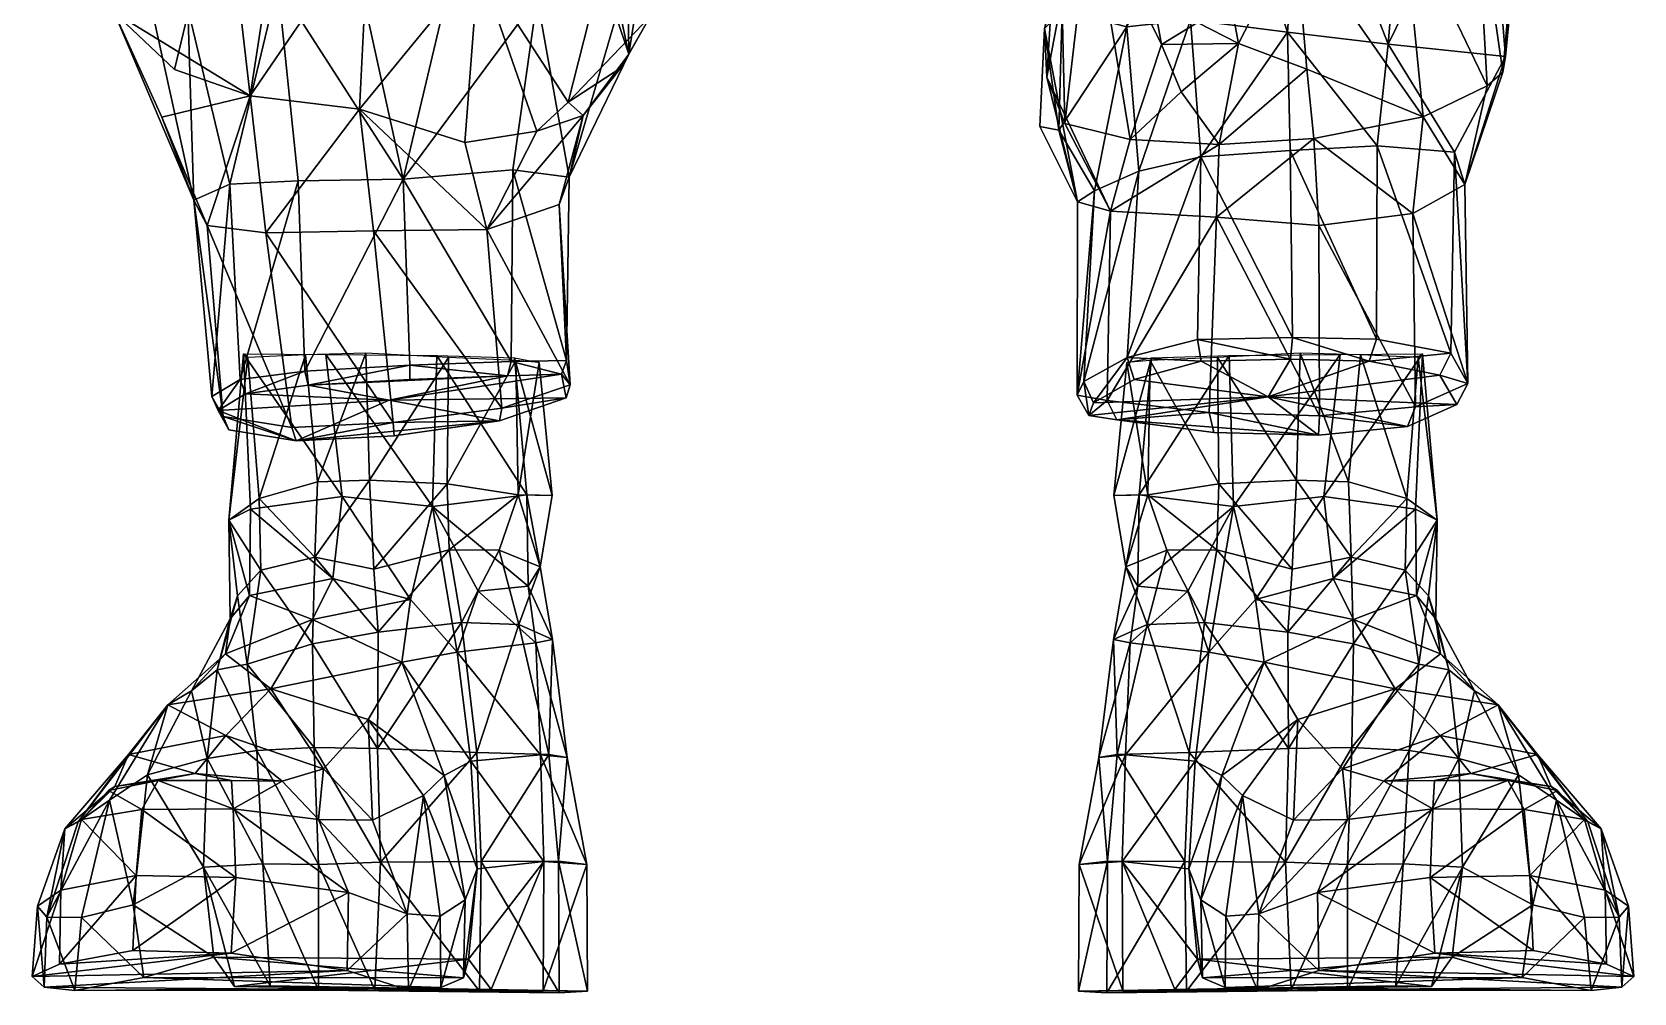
# Model space of a CAD drawing. Extents: x -49 to 48, y 0 to 189.
# Drawn here: x -26.3 to 26.3, y -0.1 to 31.5 of the extents above; entities that cross this region are included whole.
import ezdxf

# ---------------------------------------------------------------- set-up
doc = ezdxf.new("R2010")
doc.units = 0
doc.layers.add('Mesh1', color=7, linetype='CONTINUOUS')

msp = doc.modelspace()

# ---------------------------------------------------------------- meshes
at = {"layer": 'Mesh1', "color": 7}
mesh = msp.add_polyface(dxfattribs=at)
corners = [(-11.635147, 33.730366, 1.733159), (-15.239084, 35.098332, 3.933171), (-14.915423, 41.099888, 4.688197), (-15.548102, 28.965618, 2.888499), (-19.134429, 29.398094, 2.384191), (-18.167243, 35.725632, 4.882746), (-21.623067, 30.269626, 0.297349), (-20.014211, 36.966614, 1.457787), (-23.602854, 32.141437, -3.506236), (-22.453727, 38.112224, -2.459803), (-22.299771, 31.937062, -6.816635), (-22.454097, 38.81581, -5.529402), (-11.367838, 25.012343, 0.84902), (-15.082629, 24.967854, 2.09473), (-18.622613, 24.902788, 1.161282), (-22.034596, 28.6959, -0.394001), (-20.552628, 25.143217, -1.058379), (-21.179469, 32.270178, -9.518546), (-21.037473, 39.07255, -8.494265), (-18.225915, 33.07025, -10.635234), (-19.064635, 39.043539, -10.661558), (-20.983807, 25.974059, -4.833047), (-19.80029, 26.499501, -8.551916), (-17.560423, 26.606274, -11.403145), (-15.575538, 33.357028, -11.373856), (-16.177167, 38.767703, -11.837753), (-12.603259, 33.043093, -11.551815), (-12.46664, 38.33356, -11.798547), (-14.116092, 26.659663, -12.355686)]
mesh.append_faces([[corners[k] for k in face] for face in [(0, 1, 2), (3, 1, 0), (1, 3, 4), (4, 5, 1), (4, 6, 7), (7, 5, 4), (8, 9, 7), (7, 6, 8), (9, 8, 10), (10, 11, 9), (12, 13, 3), (3, 13, 14), (14, 4, 3), (8, 6, 4), (4, 15, 8), (16, 15, 4), (4, 14, 16), (17, 18, 11), (11, 10, 17), (19, 20, 18), (18, 17, 19), (15, 16, 21), (8, 15, 21), (21, 10, 8), (17, 10, 21), (21, 22, 17), (22, 23, 19), (19, 17, 22), (24, 25, 20), (20, 19, 24), (24, 26, 27), (27, 25, 24), (19, 23, 28), (28, 24, 19), (2, 1, 5), (26, 24, 28)]], dxfattribs={"color": 252})
mesh = msp.add_polyface(dxfattribs=at)
corners = [(-8.936017, 40.694012, 2.916582), (-8.225203, 36.777443, 1.324132), (-11.635147, 33.730366, 1.733159), (-12.084584, 27.866446, 3.048013), (-15.548102, 28.965618, 2.888499), (-5.803113, 34.65992, -0.962079), (-7.492792, 33.940396, -0.033543), (-6.198329, 37.5663, 0.522299), (-9.719683, 28.245442, 0.994631), (-8.690304, 29.194741, 1.394852), (-5.979681, 35.392891, -3.522457), (-11.367838, 25.012343, 0.84902), (-6.004892, 32.006764, -1.093045), (-6.971336, 30.322646, -0.302891), (-6.703843, 30.770321, -5.736279), (-8.207777, 28.751049, -1.949656), (-8.109344, 37.302883, -7.618655), (-7.11741, 32.006393, -8.988843), (-6.781978, 36.617649, -5.520505), (-8.99376, 25.828449, -2.497249), (-8.665928, 26.726491, -7.816726), (-9.70995, 32.617663, -11.03138), (-9.477679, 37.775584, -10.254757), (-10.517529, 26.967294, -10.903472), (-12.603259, 33.043093, -11.551815), (-12.46664, 38.33356, -11.798547), (-14.116092, 26.659663, -12.355686)]
mesh.append_faces([[corners[k] for k in face] for face in [(0, 1, 2), (2, 3, 4), (5, 6, 1), (1, 7, 5), (8, 3, 2), (2, 9, 8), (6, 9, 2), (2, 1, 6), (10, 5, 7), (4, 3, 11), (12, 13, 9), (9, 6, 12), (12, 5, 10), (10, 14, 12), (14, 15, 13), (13, 12, 14), (9, 13, 15), (15, 8, 9), (16, 17, 14), (14, 18, 16), (15, 19, 11), (11, 8, 15), (15, 14, 20), (20, 19, 15), (21, 17, 16), (16, 22, 21), (21, 23, 20), (20, 17, 21), (24, 21, 22), (22, 25, 24), (21, 24, 26), (26, 23, 21), (6, 5, 12), (3, 8, 11), (10, 18, 14), (20, 14, 17)]], dxfattribs={"color": 252})
mesh = msp.add_polyface(dxfattribs=at)
corners = [(11.968267, 31.812959, 3.568631), (11.030463, 34.725365, 3.94809), (12.643027, 34.668454, 3.707197), (10.782155, 31.079997, 1.689314), (10.065594, 35.073956, 2.818702), (13.31, 31.116792, 4.047543), (11.426884, 29.532401, 2.729074), (7.420963, 36.579838, -2.70042), (8.469065, 35.808316, 0.168604), (7.612733, 28.496815, -1.459439), (7.022782, 30.017525, -3.824711), (8.368036, 37.139572, -5.561567), (6.941587, 31.605805, -6.808018), (9.754351, 27.9647, 0.831221), (7.524216, 32.213181, -8.876231), (8.850656, 38.053558, -8.415484), (9.108512, 25.609254, -1.088877), (8.027321, 25.915026, -5.442187), (6.791528, 28.39041, -7.082279), (12.679916, 27.801387, 2.366483), (12.593995, 25.413314, 1.571602), (7.416886, 28.272976, -8.663514), (9.64285, 31.660214, -10.869366), (10.302779, 38.340606, -9.961961), (8.58891, 26.283455, -8.278401), (12.609288, 38.363224, -10.976232), (11.738587, 31.89925, -12.134632), (10.04131, 26.931523, -9.887535), (12.07912, 27.393656, -11.853142), (8.874198, 37.733879, 3.018164), (8.010451, 36.910824, 2.780794)]
mesh.append_faces([[corners[k] for k in face] for face in [(0, 1, 2), (0, 3, 4), (4, 1, 0), (5, 6, 3), (7, 8, 9), (9, 10, 7), (11, 7, 10), (10, 12, 11), (13, 9, 8), (8, 3, 13), (12, 14, 15), (15, 11, 12), (10, 9, 16), (16, 17, 10), (12, 10, 17), (17, 18, 12), (19, 20, 16), (16, 13, 19), (12, 18, 21), (21, 14, 12), (14, 22, 23), (21, 18, 17), (17, 24, 21), (25, 23, 22), (22, 26, 25), (24, 27, 22), (22, 21, 24), (26, 22, 27), (27, 28, 26), (29, 1, 4), (4, 3, 8), (8, 30, 4), (6, 19, 13), (13, 3, 6), (9, 13, 16), (14, 21, 22)]], dxfattribs={"color": 252})
mesh = msp.add_polyface(dxfattribs=at)
corners = [(15.56136, 30.278161, 4.246726), (15.790946, 28.002147, 3.08221), (12.679916, 27.801387, 2.366483), (13.31, 31.116792, 4.047543), (11.968267, 31.812959, 3.568631), (12.643027, 34.668454, 3.707197), (15.172818, 34.7515, 4.578545), (18.708816, 35.494386, 3.997214), (19.374677, 28.706476, 2.746684), (21.474309, 29.730106, -0.059221), (21.113202, 36.252099, 1.544167), (21.993911, 30.177318, -3.558701), (22.5593, 36.752702, -2.356554), (10.782155, 31.079997, 1.689314), (11.426884, 29.532401, 2.729074), (19.038597, 25.541687, 1.48253), (20.741899, 26.492096, -2.397614), (22.739112, 37.481774, -5.733688), (22.077885, 30.692193, -7.704856), (12.593995, 25.413314, 1.571602), (20.402017, 27.54965, -7.65879), (18.230365, 31.098809, -11.104048), (17.872224, 27.762456, -10.986985), (15.413153, 38.295376, -11.668323), (14.920987, 31.494397, -12.030453), (18.808268, 38.081825, -10.902082), (15.014786, 27.610823, -12.212673), (12.609288, 38.363224, -10.976232), (11.738587, 31.89925, -12.134632), (12.07912, 27.393656, -11.853142), (21.499705, 37.795426, -8.729877)]
mesh.append_faces([[corners[k] for k in face] for face in [(0, 1, 2), (2, 3, 0), (3, 4, 5), (5, 6, 3), (6, 7, 8), (8, 0, 6), (9, 8, 7), (7, 10, 9), (11, 9, 10), (10, 12, 11), (13, 4, 3), (2, 14, 3), (1, 8, 15), (8, 9, 16), (16, 15, 8), (12, 17, 18), (18, 11, 12), (19, 2, 1), (20, 18, 21), (21, 22, 20), (23, 24, 21), (21, 25, 23), (22, 21, 24), (24, 26, 22), (27, 28, 24), (24, 23, 27), (24, 28, 29), (29, 26, 24), (0, 8, 1), (18, 20, 16), (16, 11, 18), (30, 25, 21), (21, 18, 30), (6, 0, 3), (17, 30, 18), (9, 11, 16)]], dxfattribs={"color": 252})
mesh = msp.add_polyface(dxfattribs=at)
corners = [(17.601859, 20.692131, -11.698356), (17.843679, 21.407673, -11.893926), (15.087731, 21.461059, -13.203772), (15.022387, 20.749689, -12.941562), (19.919862, 20.234169, -8.629127), (20.286067, 20.953693, -8.658696), (20.478391, 19.271059, -3.620245), (20.842003, 19.958424, -3.450535), (18.868517, 18.544117, 0.000006), (19.126091, 19.185509, 0.385212), (15.939429, 18.258456, 1.465475), (15.974744, 18.888911, 1.870424), (12.356162, 19.00375, 1.11373), (19.038597, 25.541687, 1.48253), (15.956856, 25.146375, 2.161182), (15.790946, 28.002147, 3.08221), (12.593995, 25.413314, 1.571602), (20.741899, 26.492096, -2.397614), (20.402017, 27.54965, -7.65879), (17.872224, 27.762456, -10.986985), (15.014786, 27.610823, -12.212673), (14.290534, 19.517141, -6.230025), (13.154011, 15.913949, -0.052454), (13.004505, 20.873148, 0.419599), (16.648947, 20.912354, 0.179355), (16.112015, 16.250123, -0.150517), (19.35095, 20.934971, -2.918884), (19.832182, 15.467014, -4.36072), (19.216461, 20.813736, -7.442644), (15.334279, 20.946649, -11.745997), (15.223796, 16.784737, -11.837756), (16.92469, 16.72894, -10.267458), (17.318981, 20.900677, -10.336602), (18.839876, 16.17699, -7.805607), (12.626158, 20.812345, -11.84684)]
mesh.append_faces([[corners[k] for k in face] for face in [(0, 1, 2), (2, 3, 0), (0, 4, 5), (5, 1, 0), (4, 6, 7), (7, 5, 4), (6, 8, 9), (9, 7, 6), (8, 10, 11), (11, 9, 8), (12, 11, 10), (13, 14, 15), (15, 14, 16), (14, 13, 9), (9, 11, 14), (16, 14, 11), (13, 17, 7), (7, 9, 13), (7, 17, 18), (18, 5, 7), (19, 1, 5), (5, 18, 19), (20, 2, 1), (1, 19, 20), (21, 10, 8), (8, 6, 21), (21, 6, 4), (21, 4, 0), (0, 3, 21), (22, 23, 24), (25, 24, 26), (27, 26, 28), (29, 30, 31), (31, 32, 29), (32, 31, 33), (33, 28, 32), (30, 29, 34)]], dxfattribs={"color": 252})
mesh = msp.add_polyface(dxfattribs=at)
corners = [(12.09256, 20.692409, -12.932573), (11.967712, 21.399978, -13.141764), (9.654065, 20.808082, -11.403518), (9.887357, 20.090316, -11.313428), (15.022387, 20.749689, -12.941562), (15.087731, 21.461059, -13.203772), (15.939429, 18.258456, 1.465475), (12.504645, 18.350773, 0.73047), (12.356162, 19.00375, 1.11373), (9.318356, 18.76017, -2.55546), (9.002385, 19.395906, -2.241622), (8.397605, 18.901979, -6.620143), (8.019906, 19.574422, -6.482225), (8.55443, 19.323425, -9.400652), (8.238369, 20.024511, -9.410939), (15.974744, 18.888911, 1.870424), (12.593995, 25.413314, 1.571602), (9.108512, 25.609254, -1.088877), (8.027321, 25.915026, -5.442187), (12.07912, 27.393656, -11.853142), (15.014786, 27.610823, -12.212673), (10.04131, 26.931523, -9.887535), (8.58891, 26.283455, -8.278401), (14.290534, 19.517141, -6.230025), (12.626158, 20.812345, -11.84684), (12.667312, 16.664897, -11.991153), (15.223796, 16.784737, -11.837756), (10.412706, 20.707979, -10.029994), (10.342729, 16.297578, -10.579813), (9.224649, 16.281636, -7.856028), (9.647948, 20.646158, -6.895422), (10.457938, 20.803448, -3.303719), (10.050581, 16.301471, -3.753157), (13.004505, 20.873148, 0.419599)]
mesh.append_faces([[corners[k] for k in face] for face in [(0, 1, 2), (2, 3, 0), (4, 5, 1), (1, 0, 4), (6, 7, 8), (9, 10, 8), (8, 7, 9), (11, 12, 10), (10, 9, 11), (11, 13, 14), (13, 3, 2), (2, 14, 13), (15, 8, 16), (16, 8, 10), (10, 17, 16), (17, 10, 12), (12, 18, 17), (19, 1, 5), (5, 20, 19), (21, 22, 14), (14, 2, 21), (19, 21, 2), (2, 1, 19), (9, 7, 6), (6, 23, 9), (9, 23, 11), (23, 4, 0), (0, 3, 23), (23, 3, 13), (13, 11, 23), (24, 25, 26), (27, 28, 25), (25, 24, 27), (29, 30, 31), (28, 27, 30), (32, 31, 33)]], dxfattribs={"color": 252})
mesh = msp.add_polyface(dxfattribs=at)
corners = [(-17.23435, 19.900113, -12.071507), (-13.889381, 20.089936, -13.204327), (-13.894106, 20.553464, -13.298403), (-17.347058, 20.365031, -12.14955), (-10.6852, 20.212283, -11.494905), (-10.945836, 18.729019, -0.295753), (-14.404903, 18.236481, 1.397355), (-14.44031, 18.676745, 1.596539), (-10.875208, 19.145182, -0.101575), (-17.62447, 18.070387, 0.403383), (-18.622613, 24.902788, 1.161282), (-15.082629, 24.967854, 2.09473), (-11.367838, 25.012343, 0.84902), (-14.116092, 26.659663, -12.355686), (-10.570454, 20.682855, -11.567387), (-10.517529, 26.967294, -10.903472), (-14.572852, 19.408971, -5.79189), (-10.95668, 14.480907, -10.234642), (-12.599181, 14.500004, -11.448653), (-12.198033, 12.103865, -12.288578), (-15.081424, 13.85787, -11.695756), (-14.934887, 11.787062, -12.564879), (-13.154002, 15.91394, -0.052451), (-11.650902, 13.140474, -1.666404), (-12.345219, 11.135754, -0.319573), (-13.876591, 12.867142, 1.08185), (-16.112007, 16.250113, -0.150513), (-16.42084, 13.558399, 0.304115), (-17.016167, 14.251044, -10.682411), (-16.648941, 20.912346, 0.179359), (-13.0045, 20.873141, 0.419603), (-15.223791, 16.784728, -11.837753), (-16.924685, 16.72893, -10.267454), (-15.334273, 20.946641, -11.745993), (-12.667305, 16.664885, -11.991149), (-12.626152, 20.812337, -11.846836), (-10.342722, 16.297566, -10.579809), (-10.412701, 20.707971, -10.029991), (-10.050575, 16.30146, -3.753153), (-17.085497, 12.203132, 1.667259)]
mesh.append_faces([[corners[k] for k in face] for face in [(0, 1, 2), (2, 3, 0), (2, 1, 4), (5, 6, 7), (7, 8, 5), (7, 6, 9), (10, 11, 7), (8, 7, 11), (11, 12, 8), (3, 2, 13), (13, 2, 14), (14, 15, 13), (5, 16, 9), (9, 6, 5), (4, 1, 0), (0, 16, 4), (17, 18, 19), (18, 20, 21), (21, 19, 18), (22, 23, 24), (24, 25, 22), (26, 22, 25), (25, 27, 26), (21, 20, 28), (29, 30, 22), (22, 26, 29), (28, 20, 31), (32, 31, 33), (34, 31, 20), (20, 18, 34), (35, 33, 31), (31, 34, 35), (36, 34, 18), (37, 35, 34), (38, 22, 30), (39, 27, 25)]], dxfattribs={"color": 252})
mesh = msp.add_polyface(dxfattribs=at)
corners = [(-10.6852, 20.212283, -11.494905), (-10.570454, 20.682855, -11.567387), (-13.894106, 20.553464, -13.298403), (-8.919332, 20.265672, -8.601133), (-8.754258, 20.708343, -8.588806), (-8.757965, 19.489977, -3.643505), (-8.627277, 19.917448, -3.521715), (-10.945836, 18.729019, -0.295753), (-10.875208, 19.145182, -0.101575), (8.238369, 20.024511, -9.410939), (8.019906, 19.574422, -6.482225), (8.397605, 18.901979, -6.620143), (8.58891, 26.283455, -8.278401), (8.027321, 25.915026, -5.442187), (-11.367838, 25.012343, 0.84902), (-8.99376, 25.828449, -2.497249), (-8.665928, 26.726491, -7.816726), (-10.517529, 26.967294, -10.903472), (-14.572852, 19.408971, -5.79189), (-12.198033, 12.103865, -12.288578), (-10.317049, 12.047976, -11.087175), (-10.95668, 14.480907, -10.234642), (-13.154002, 15.91394, -0.052451), (-10.050575, 16.30146, -3.753153), (-10.009143, 13.298505, -4.253477), (-11.650902, 13.140474, -1.666404), (-9.224642, 16.281625, -7.856024), (-9.615503, 13.941008, -8.09979), (-12.599181, 14.500004, -11.448653), (-10.342722, 16.297566, -10.579809), (-12.667305, 16.664885, -11.991149), (-10.412701, 20.707971, -10.029991), (-10.457933, 20.803442, -3.303716), (-9.647943, 20.64615, -6.895419), (-13.0045, 20.873141, 0.419603), (-9.213798, 11.554325, -8.657392), (-9.761206, 11.441619, -4.480373)]
mesh.append_faces([[corners[k] for k in face] for face in [(0, 1, 2), (3, 4, 1), (1, 0, 3), (3, 5, 6), (6, 4, 3), (5, 7, 8), (8, 6, 5), (9, 10, 11), (12, 13, 10), (10, 9, 12), (14, 15, 6), (6, 8, 14), (4, 6, 15), (15, 16, 4), (4, 16, 17), (17, 1, 4), (18, 7, 5), (5, 3, 18), (18, 3, 0), (19, 20, 21), (22, 23, 24), (24, 25, 22), (23, 26, 27), (27, 24, 23), (27, 21, 20), (28, 21, 29), (30, 29, 31), (27, 26, 29), (29, 21, 27), (32, 33, 26), (26, 23, 32), (33, 31, 29), (29, 26, 33), (34, 32, 23), (24, 27, 35), (25, 24, 36)]], dxfattribs={"color": 252})
mesh = msp.add_polyface(dxfattribs=at)
corners = [(-19.2894, 19.621775, -9.094688), (-17.23435, 19.900113, -12.071507), (-17.347058, 20.365031, -12.14955), (-19.462076, 20.086415, -9.12472), (-17.62447, 18.070387, 0.403383), (-17.769524, 18.513708, 0.585883), (-14.44031, 18.676745, 1.596539), (-19.835232, 18.434925, -1.538682), (-20.022274, 18.870458, -1.443214), (-20.191799, 19.069919, -5.606887), (-20.397749, 19.527049, -5.569813), (-18.622613, 24.902788, 1.161282), (-20.552628, 25.143217, -1.058379), (-20.983807, 25.974059, -4.833047), (-17.560423, 26.606274, -11.403145), (-19.80029, 26.499501, -8.551916), (-14.116092, 26.659663, -12.355686), (-14.572852, 19.408971, -5.79189), (-19.832174, 15.467003, -4.360715), (-19.125809, 15.830799, -2.219837), (-19.154726, 12.99097, -1.554624), (-16.112007, 16.250113, -0.150513), (-16.42084, 13.558399, 0.304115), (-19.350945, 20.934963, -2.91888), (-16.648941, 20.912346, 0.179359), (-19.216456, 20.813725, -7.442641), (-18.839871, 16.17698, -7.805603), (-15.223791, 16.784728, -11.837753), (-16.924685, 16.72893, -10.267454), (-17.016167, 14.251044, -10.682411), (-15.334273, 20.946641, -11.745993), (-17.318974, 20.900668, -10.336598), (-18.787872, 13.824315, -8.103034)]
mesh.append_faces([[corners[k] for k in face] for face in [(0, 1, 2), (2, 3, 0), (4, 5, 6), (4, 7, 8), (8, 5, 4), (9, 10, 8), (8, 7, 9), (9, 0, 3), (3, 10, 9), (6, 5, 11), (12, 11, 5), (5, 8, 12), (13, 12, 8), (8, 10, 13), (14, 15, 3), (3, 2, 14), (10, 3, 15), (15, 13, 10), (16, 14, 2), (9, 7, 4), (4, 17, 9), (17, 1, 0), (0, 9, 17), (18, 19, 20), (19, 21, 22), (18, 23, 19), (23, 24, 21), (21, 19, 23), (25, 23, 18), (18, 26, 25), (27, 28, 29), (30, 31, 28), (31, 25, 26), (26, 28, 31), (29, 28, 26), (32, 26, 18)]], dxfattribs={"color": 252})
mesh = msp.add_polyface(dxfattribs=at)
corners = [(11.691044, 7.840106, -13.762954), (12.198039, 12.103878, -12.288583), (10.317056, 12.047988, -11.087179), (10.956686, 14.480917, -10.234646), (12.599187, 14.500015, -11.448658), (14.953431, 7.974502, -13.662389), (14.934893, 11.787075, -12.564883), (15.081431, 13.857881, -11.69576), (11.890969, 7.552312, -0.835472), (12.345227, 11.135764, -0.319578), (14.155585, 10.807283, 2.962088), (13.876598, 12.867153, 1.081846), (13.154011, 15.913949, -0.052454), (11.650909, 13.140484, -1.666408), (16.112015, 16.250123, -0.150517), (16.420848, 13.558409, 0.304111), (9.60374, 7.764101, -4.90099), (9.761214, 11.44163, -4.480378), (10.00915, 13.298515, -4.253481), (10.050581, 16.301471, -3.753157), (9.327533, 7.777542, -11.769818), (9.213805, 11.554337, -8.657396), (8.723493, 7.678182, -8.958629), (9.615509, 13.941019, -8.099793), (9.224649, 16.281636, -7.856028), (16.648947, 20.912354, 0.179355), (12.667312, 16.664897, -11.991153), (15.223796, 16.784737, -11.837756), (10.342729, 16.297578, -10.579813), (10.457938, 20.803448, -3.303719), (9.647948, 20.646158, -6.895422), (13.004505, 20.873148, 0.419599), (17.085506, 12.203144, 1.667255)]
mesh.append_faces([[corners[k] for k in face] for face in [(0, 1, 2), (3, 2, 1), (1, 4, 3), (5, 6, 1), (4, 1, 6), (6, 7, 4), (8, 9, 10), (11, 10, 9), (12, 11, 9), (9, 13, 12), (14, 15, 11), (11, 12, 14), (16, 17, 9), (12, 13, 18), (18, 19, 12), (20, 2, 21), (22, 21, 17), (19, 18, 23), (23, 24, 19), (23, 21, 2), (2, 3, 23), (25, 14, 12), (26, 4, 7), (7, 27, 26), (28, 3, 4), (4, 26, 28), (23, 3, 28), (28, 24, 23), (29, 19, 24), (30, 24, 28), (31, 12, 19), (32, 10, 11), (18, 17, 21), (21, 23, 18), (13, 9, 17), (17, 18, 13)]], dxfattribs={"color": 252})
mesh = msp.add_polyface(dxfattribs=at)
corners = [(18.455228, 9.926574, 4.570852), (15.261799, 8.930193, 6.061532), (14.155585, 10.807283, 2.962088), (17.085506, 12.203144, 1.667255), (19.946931, 11.085901, -0.157561), (21.842093, 9.409661, 2.877002), (16.420848, 13.558409, 0.304111), (19.154734, 12.990981, -1.554628), (19.7914, 12.230764, -2.614501), (21.061952, 9.863642, -0.618122), (20.224154, 10.556565, -4.326054), (19.832182, 15.467014, -4.36072), (19.125817, 15.830809, -2.219841), (16.112015, 16.250123, -0.150517), (20.548837, 7.648522, -4.920825), (19.556069, 12.985327, -5.490014), (19.232035, 10.742216, -8.765935), (18.787878, 13.824326, -8.103038), (18.919125, 7.911845, -9.027775), (17.091898, 11.412992, -11.352912), (17.016172, 14.251054, -10.682416), (17.036288, 8.010557, -12.07207), (14.934893, 11.787075, -12.564883), (14.953431, 7.974502, -13.662389), (15.081431, 13.857881, -11.69576), (19.35095, 20.934971, -2.918884), (19.216461, 20.813736, -7.442644), (18.839876, 16.17699, -7.805607), (15.223796, 16.784737, -11.837756), (16.92469, 16.72894, -10.267458), (13.876598, 12.867153, 1.081846)]
mesh.append_faces([[corners[k] for k in face] for face in [(0, 1, 2), (2, 3, 0), (4, 5, 0), (0, 3, 4), (3, 6, 7), (7, 4, 3), (4, 7, 8), (9, 4, 8), (8, 10, 9), (11, 8, 7), (7, 12, 11), (12, 7, 6), (6, 13, 12), (4, 9, 5), (9, 10, 14), (15, 10, 8), (8, 11, 15), (16, 10, 15), (15, 17, 16), (10, 16, 18), (19, 16, 17), (17, 20, 19), (16, 19, 21), (19, 22, 23), (22, 19, 20), (20, 24, 22), (25, 11, 12), (25, 12, 13), (26, 27, 11), (28, 24, 20), (20, 29, 28), (30, 6, 3), (20, 17, 27), (27, 29, 20), (17, 15, 11), (11, 27, 17)]], dxfattribs={"color": 252})
mesh = msp.add_polyface(dxfattribs=at)
corners = [(-19.938115, 8.403721, 7.7717), (-23.132563, 7.770761, 6.651766), (-21.842084, 9.409648, 2.877006), (-18.455219, 9.926563, 4.570857), (-20.94664, 7.148555, 10.18971), (-16.731247, 7.310481, 9.137902), (-15.261794, 8.930182, 6.061537), (-18.08577, 6.905254, 11.870213), (-24.786649, 5.570193, 5.59384), (-17.085497, 12.203132, 1.667259), (-14.155577, 10.807272, 2.962093), (-19.946921, 11.085888, -0.157557), (-19.154726, 12.99097, -1.554624), (-16.42084, 13.558399, 0.304115), (-21.061942, 9.863629, -0.618117), (-20.224148, 10.556554, -4.326049), (-19.791392, 12.230753, -2.614497), (-19.832174, 15.467003, -4.360715), (-19.125809, 15.830799, -2.219837), (-22.502757, 7.11315, -1.253762), (-23.75616, 6.276652, 2.06053), (-20.548829, 7.648508, -4.920819), (-19.556061, 12.985316, -5.490009), (-19.232027, 10.742204, -8.76593), (-18.787872, 13.824315, -8.103034), (-18.919118, 7.911831, -9.027769), (-17.091891, 11.412979, -11.352906), (-17.016167, 14.251044, -10.682411), (-17.03628, 8.010542, -12.072064), (-14.953423, 7.974487, -13.662382), (-14.934887, 11.787062, -12.564879), (-18.839871, 16.17698, -7.805603)]
mesh.append_faces([[corners[k] for k in face] for face in [(0, 1, 2), (2, 3, 0), (1, 0, 4), (5, 0, 3), (3, 6, 5), (0, 5, 7), (2, 1, 8), (3, 9, 10), (11, 9, 3), (3, 2, 11), (9, 11, 12), (12, 13, 9), (14, 15, 16), (16, 11, 14), (12, 11, 16), (12, 16, 17), (13, 12, 18), (19, 14, 2), (2, 20, 19), (14, 11, 2), (21, 15, 14), (14, 19, 21), (22, 17, 16), (16, 15, 22), (23, 24, 22), (22, 15, 23), (25, 23, 15), (15, 21, 25), (26, 27, 24), (24, 23, 26), (28, 26, 23), (23, 25, 28), (26, 28, 29), (27, 26, 30), (31, 24, 27), (17, 22, 24)]], dxfattribs={"color": 252})
mesh = msp.add_polyface(dxfattribs=at)
corners = [(-11.691037, 7.840091, -13.762947), (-14.953423, 7.974487, -13.662382), (-14.854249, 4.239675, -14.08253), (-11.550524, 4.267295, -14.089204), (-9.327525, 7.777527, -11.769812), (-9.014987, 4.27295, -11.970107), (-10.317049, 12.047976, -11.087175), (-12.198033, 12.103865, -12.288578), (-14.934887, 11.787062, -12.564879), (-15.124246, 5.617187, 9.750745), (-16.731247, 7.310481, 9.137902), (-15.261794, 8.930182, 6.061537), (-13.44986, 6.426898, 6.645371), (-12.769818, 7.087013, 2.695155), (-11.890962, 7.552299, -0.835467), (-11.684919, 4.020472, -1.180447), (-12.082824, 3.008149, 2.453336), (-14.155577, 10.807272, 2.962093), (-18.455219, 9.926563, 4.570857), (-12.345219, 11.135754, -0.319573), (-13.876591, 12.867142, 1.08185), (-8.723486, 7.678168, -8.958623), (-8.082372, 4.162282, -9.095152), (-9.603732, 7.764087, -4.900985), (-9.491209, 4.265812, -5.018233), (-9.761206, 11.441619, -4.480373), (-9.213798, 11.554325, -8.657392), (-9.615503, 13.941008, -8.09979), (-17.03628, 8.010542, -12.072064), (-17.091891, 11.412979, -11.352906), (-17.085497, 12.203132, 1.667259), (-10.009143, 13.298505, -4.253477), (-11.650902, 13.140474, -1.666404)]
mesh.append_faces([[corners[k] for k in face] for face in [(0, 1, 2), (2, 3, 0), (4, 0, 3), (3, 5, 4), (6, 7, 0), (0, 4, 6), (7, 8, 1), (1, 0, 7), (9, 10, 11), (11, 12, 9), (13, 14, 15), (12, 13, 16), (11, 17, 13), (13, 12, 11), (17, 11, 18), (17, 19, 14), (14, 13, 17), (17, 20, 19), (21, 4, 5), (5, 22, 21), (23, 21, 22), (22, 24, 23), (14, 23, 24), (24, 15, 14), (19, 25, 23), (23, 14, 19), (26, 6, 4), (4, 21, 26), (25, 26, 21), (21, 23, 25), (6, 26, 27), (2, 1, 28), (1, 8, 29), (20, 17, 30), (26, 25, 31), (25, 19, 32)]], dxfattribs={"color": 252})
mesh = msp.add_polyface(dxfattribs=at)
corners = [(11.691044, 7.840106, -13.762954), (11.550531, 4.267311, -14.089211), (14.854256, 4.239691, -14.082537), (9.327533, 7.777542, -11.769818), (9.014994, 4.272965, -11.970114), (10.317056, 12.047988, -11.087179), (12.198039, 12.103878, -12.288583), (14.953431, 7.974502, -13.662389), (12.769825, 7.087025, 2.69515), (12.082832, 3.008161, 2.45333), (11.684927, 4.020485, -1.180453), (11.890969, 7.552312, -0.835472), (13.449867, 6.426908, 6.645366), (12.901532, 2.46724, 6.483627), (14.155585, 10.807283, 2.962088), (8.723493, 7.678182, -8.958629), (8.082379, 4.162297, -9.095157), (9.60374, 7.764101, -4.90099), (9.491218, 4.265827, -5.018239), (12.345227, 11.135764, -0.319578), (9.213805, 11.554337, -8.657396), (9.761214, 11.44163, -4.480378), (8.060969, 0.008172, -9.036209), (9.516985, 0.016235, -5.21455), (18.476825, 0.186316, -9.549231), (12.874932, 0.124861, 6.106762), (12.137701, 0.448339, 2.39883), (11.966509, 1.055067, -1.113163), (11.223162, 0.061188, -2.625347), (8.98969, -0.053001, -11.977437), (15.044728, 0.045618, -14.001159), (11.60225, 0.001777, -14.05779), (16.892993, 0.03431, -12.593433)]
mesh.append_faces([[corners[k] for k in face] for face in [(0, 1, 2), (3, 4, 1), (1, 0, 3), (5, 3, 0), (6, 0, 7), (8, 9, 10), (10, 11, 8), (12, 13, 9), (9, 8, 12), (14, 8, 11), (15, 16, 4), (4, 3, 15), (17, 18, 16), (16, 15, 17), (11, 10, 18), (18, 17, 11), (19, 11, 17), (20, 15, 3), (21, 17, 15), (22, 23, 24), (9, 13, 25), (25, 26, 9), (10, 9, 26), (26, 27, 10), (18, 10, 27), (27, 28, 18), (29, 30, 31), (23, 18, 28), (16, 18, 23), (23, 22, 16), (4, 16, 22), (22, 29, 4), (2, 1, 31), (29, 31, 1), (1, 4, 29), (29, 22, 32)]], dxfattribs={"color": 252})
mesh = msp.add_polyface(dxfattribs=at)
corners = [(14.854256, 4.239691, -14.082537), (14.953431, 7.974502, -13.662389), (11.691044, 7.840106, -13.762954), (16.731253, 7.310491, 9.137896), (15.261799, 8.930193, 6.061532), (18.455228, 9.926574, 4.570852), (15.124252, 5.617197, 9.75074), (13.449867, 6.426908, 6.645366), (16.895123, 5.644817, 13.163188), (18.085776, 6.905265, 11.870207), (13.983374, 2.547876, 9.98357), (12.901532, 2.46724, 6.483627), (15.904769, 3.247196, 13.910614), (19.698249, 5.996564, 14.687605), (11.966509, 1.055067, -1.113163), (20.325279, 1.118002, -5.012123), (19.650609, 0.158788, -6.655458), (11.223162, 0.061188, -2.625347), (12.137701, 0.448339, 2.39883), (22.630859, 0.458258, -1.903039), (12.874932, 0.124861, 6.106762), (12.769825, 7.087025, 2.69515), (14.155585, 10.807283, 2.962088), (18.919125, 7.911845, -9.027775), (17.036288, 8.010557, -12.07207), (16.898555, 4.162297, -12.601959), (17.091898, 11.412992, -11.352912), (24.892134, 0.028285, 2.492721), (13.934899, 0.035325, 9.893107), (9.516985, 0.016235, -5.21455), (18.476825, 0.186316, -9.549231), (16.892993, 0.03431, -12.593433), (8.060969, 0.008172, -9.036209), (19.758497, 1.256936, 15.846746), (15.948702, 0.687746, 13.95399), (18.716512, 4.183801, -9.480736), (15.044728, 0.045618, -14.001159), (11.60225, 0.001777, -14.05779), (8.98969, -0.053001, -11.977437)]
mesh.append_faces([[corners[k] for k in face] for face in [(0, 1, 2), (3, 4, 5), (6, 7, 4), (4, 3, 6), (8, 6, 3), (3, 9, 8), (10, 11, 7), (7, 6, 10), (10, 6, 8), (8, 12, 10), (12, 8, 13), (14, 15, 16), (16, 17, 14), (15, 14, 18), (19, 18, 20), (4, 7, 21), (21, 22, 4), (23, 24, 25), (0, 25, 24), (24, 1, 0), (1, 24, 26), (27, 20, 28), (29, 17, 16), (16, 30, 29), (30, 31, 32), (33, 34, 12), (10, 12, 34), (34, 28, 10), (11, 10, 28), (28, 20, 11), (31, 30, 35), (35, 25, 31), (36, 31, 25), (25, 0, 36), (37, 36, 0), (31, 36, 38)]], dxfattribs={"color": 252})
mesh = msp.add_polyface(dxfattribs=at)
corners = [(19.93812, 8.403733, 7.771694), (18.455228, 9.926574, 4.570852), (21.842093, 9.409661, 2.877002), (23.13257, 7.770776, 6.651761), (20.946646, 7.148568, 10.189704), (23.577093, 6.724992, 9.073386), (22.157505, 6.917965, 12.744522), (23.788977, 6.591986, 11.073009), (22.698424, 5.972931, 14.158365), (24.674228, 5.637685, 11.825718), (19.749689, 6.919724, 13.252259), (18.085776, 6.905265, 11.870207), (19.698249, 5.996564, 14.687605), (19.612328, 3.73232, 15.685378), (22.877682, 3.801929, 15.105715), (16.731253, 7.310491, 9.137896), (16.895123, 5.644817, 13.163188), (25.354828, 3.321444, 12.864458), (25.219411, 5.335063, 8.906827), (24.786656, 5.570208, 5.593835), (23.756167, 6.276666, 2.060524), (22.502765, 7.113163, -1.253768), (21.061952, 9.863642, -0.618122), (22.982698, 2.838823, -1.434878), (20.548837, 7.648522, -4.920825), (20.667289, 4.078786, -5.01861), (18.919125, 7.911845, -9.027775), (20.224154, 10.556565, -4.326054), (18.716512, 4.183801, -9.480736), (16.898555, 4.162297, -12.601959), (17.036288, 8.010557, -12.07207), (19.232035, 10.742216, -8.765935)]
mesh.append_faces([[corners[k] for k in face] for face in [(0, 1, 2), (2, 3, 0), (4, 0, 3), (3, 5, 4), (6, 4, 5), (5, 7, 6), (8, 6, 7), (7, 9, 8), (4, 6, 10), (10, 11, 4), (12, 10, 6), (6, 8, 12), (13, 12, 8), (14, 8, 9), (1, 0, 15), (11, 15, 0), (0, 4, 11), (12, 16, 11), (11, 10, 12), (17, 9, 18), (3, 19, 18), (18, 5, 3), (2, 20, 19), (19, 3, 2), (5, 18, 9), (9, 7, 5), (21, 20, 2), (2, 22, 21), (20, 21, 23), (21, 24, 25), (24, 21, 22), (26, 24, 27), (28, 25, 24), (24, 26, 28), (29, 28, 26), (30, 26, 31)]], dxfattribs={"color": 252})
mesh = msp.add_polyface(dxfattribs=at)
corners = [(-20.94664, 7.148555, 10.18971), (-23.577087, 6.724976, 9.073391), (-23.132563, 7.770761, 6.651766), (-22.1575, 6.917951, 12.744527), (-23.788971, 6.591971, 11.073014), (-22.698418, 5.972918, 14.15837), (-24.674221, 5.637669, 11.825724), (-22.877674, 3.801916, 15.105721), (-25.354819, 3.321428, 12.864465), (-26.121153, 2.792835, 9.492336), (-25.219404, 5.335046, 8.906833), (-25.808798, 2.43043, 6.178879), (-24.786649, 5.570193, 5.59384), (-23.75616, 6.276652, 2.06053), (-24.677372, 2.420884, 2.309764), (-21.842084, 9.409648, 2.877006), (-22.982689, 2.838809, -1.434871), (-22.502757, 7.11315, -1.253762), (-20.667281, 4.078771, -5.018604), (-25.901579, 0.139307, 6.629337), (-26.299017, 0.485492, 9.806452), (-15.948692, 0.687737, 13.953997), (-25.401161, 0.89489, 13.131217), (-19.758487, 1.256926, 15.846752), (-24.892124, 0.028269, 2.492728), (-22.989546, 1.343957, 15.261435), (-19.61232, 3.73231, 15.685384), (-22.63085, 0.458243, -1.903032), (-20.325268, 1.117987, -5.012116)]
mesh.append_faces([[corners[k] for k in face] for face in [(0, 1, 2), (3, 4, 1), (1, 0, 3), (5, 6, 4), (4, 3, 5), (7, 8, 6), (6, 5, 7), (8, 9, 10), (10, 6, 8), (10, 9, 11), (11, 12, 10), (13, 12, 11), (11, 14, 13), (2, 1, 10), (10, 12, 2), (12, 13, 15), (1, 4, 6), (6, 10, 1), (16, 17, 13), (13, 14, 16), (17, 16, 18), (19, 20, 21), (20, 22, 23), (20, 9, 8), (8, 22, 20), (19, 11, 9), (9, 20, 19), (24, 14, 11), (11, 19, 24), (7, 25, 22), (22, 8, 7), (25, 7, 26), (27, 16, 14), (14, 24, 27), (16, 27, 28), (22, 25, 23)]], dxfattribs={"color": 252})
mesh = msp.add_polyface(dxfattribs=at)
corners = [(-20.94664, 7.148555, 10.18971), (-18.08577, 6.905254, 11.870213), (-19.749684, 6.919713, 13.252264), (-22.1575, 6.917951, 12.744527), (-19.698242, 5.996553, 14.687611), (-22.698418, 5.972918, 14.15837), (-19.61232, 3.73231, 15.685384), (-22.877674, 3.801916, 15.105721), (-16.895117, 5.644808, 13.163193), (-16.731247, 7.310481, 9.137902), (-15.124246, 5.617187, 9.750745), (-19.938115, 8.403721, 7.7717), (-15.904761, 3.247188, 13.910619), (-19.650601, 0.158772, -6.65545), (-20.325268, 1.117987, -5.012116), (-11.966501, 1.055053, -1.113156), (-22.63085, 0.458243, -1.903032), (-12.137693, 0.448326, 2.398836), (-24.892124, 0.028269, 2.492728), (-12.874923, 0.12485, 6.106769), (-20.667281, 4.078771, -5.018604), (-20.548829, 7.648508, -4.920819), (-22.502757, 7.11315, -1.253762), (-18.716504, 4.183786, -9.480727), (-18.919118, 7.911831, -9.027769), (-16.898545, 4.162282, -12.601952), (-17.03628, 8.010542, -12.072064), (-14.854249, 4.239675, -14.08253), (-13.934888, 0.035316, 9.893113), (-25.901579, 0.139307, 6.629337), (-15.948692, 0.687737, 13.953997), (-19.758487, 1.256926, 15.846752), (-26.299017, 0.485492, 9.806452), (-22.989546, 1.343957, 15.261435), (-22.982689, 2.838809, -1.434871), (-18.476817, 0.1863, -9.549223), (-16.892986, 0.034293, -12.593425), (-15.044721, 0.045601, -14.001151)]
mesh.append_faces([[corners[k] for k in face] for face in [(0, 1, 2), (2, 3, 0), (4, 5, 3), (3, 2, 4), (6, 7, 5), (5, 4, 6), (8, 1, 9), (9, 10, 8), (1, 0, 11), (12, 6, 4), (4, 8, 12), (4, 2, 1), (1, 8, 4), (13, 14, 15), (14, 16, 17), (16, 18, 19), (20, 21, 22), (23, 24, 21), (21, 20, 23), (25, 26, 24), (24, 23, 25), (26, 25, 27), (28, 19, 18), (18, 29, 28), (30, 28, 29), (31, 30, 32), (6, 31, 33), (12, 30, 31), (31, 6, 12), (14, 20, 34), (14, 13, 20), (35, 23, 20), (20, 13, 35), (36, 25, 23), (23, 35, 36), (25, 36, 37)]], dxfattribs={"color": 252})
mesh = msp.add_polyface(dxfattribs=at)
corners = [(-13.983364, 2.547867, 9.983575), (-15.124246, 5.617187, 9.750745), (-13.44986, 6.426898, 6.645371), (-12.901525, 2.467229, 6.483633), (-15.904761, 3.247188, 13.910619), (-16.895117, 5.644808, 13.163193), (-11.966501, 1.055053, -1.113156), (-11.223154, 0.061173, -2.62534), (-19.650601, 0.158772, -6.65545), (-12.137693, 0.448326, 2.398836), (-20.325268, 1.117987, -5.012116), (-12.874923, 0.12485, 6.106769), (-22.63085, 0.458243, -1.903032), (-11.684919, 4.020472, -1.180447), (-12.082824, 3.008149, 2.453336), (-12.769818, 7.087013, 2.695155), (-9.516978, 0.01622, -5.214543), (-18.476817, 0.1863, -9.549223), (-8.060962, 0.008156, -9.036202), (-16.892986, 0.034293, -12.593425), (-13.934888, 0.035316, 9.893113), (-15.948692, 0.687737, 13.953997), (-9.491209, 4.265812, -5.018233), (-15.044721, 0.045601, -14.001151), (-8.989683, -0.053018, -11.97743), (-11.602243, 0.00176, -14.057782), (-14.854249, 4.239675, -14.08253), (-16.898545, 4.162282, -12.601952), (-8.082372, 4.162282, -9.095152), (-9.014987, 4.27295, -11.970107), (-11.550524, 4.267295, -14.089204)]
mesh.append_faces([[corners[k] for k in face] for face in [(0, 1, 2), (2, 3, 0), (0, 4, 5), (5, 1, 0), (6, 7, 8), (9, 6, 10), (11, 9, 12), (13, 14, 15), (14, 3, 2), (16, 17, 8), (8, 7, 16), (18, 19, 17), (17, 16, 18), (0, 20, 21), (21, 4, 0), (3, 11, 20), (20, 0, 3), (14, 9, 11), (11, 3, 14), (13, 6, 9), (9, 14, 13), (22, 7, 6), (6, 13, 22), (23, 24, 25), (23, 26, 27), (22, 16, 7), (28, 18, 16), (16, 22, 28), (29, 24, 18), (18, 28, 29), (25, 30, 26), (26, 23, 25), (24, 29, 30), (30, 25, 24), (19, 18, 24), (24, 23, 19)]], dxfattribs={"color": 252})
mesh = msp.add_polyface(dxfattribs=at)
corners = [(22.698424, 5.972931, 14.158365), (22.877682, 3.801929, 15.105715), (19.612328, 3.73232, 15.685378), (24.674228, 5.637685, 11.825718), (25.354828, 3.321444, 12.864458), (19.698249, 5.996564, 14.687605), (15.904769, 3.247196, 13.910614), (25.219411, 5.335063, 8.906827), (26.121161, 2.792852, 9.492329), (24.786656, 5.570208, 5.593835), (25.808809, 2.430447, 6.178872), (23.756167, 6.276666, 2.060524), (24.677383, 2.4209, 2.309758), (12.137701, 0.448339, 2.39883), (22.630859, 0.458258, -1.903039), (20.325279, 1.118002, -5.012123), (12.874932, 0.124861, 6.106762), (24.892134, 0.028285, 2.492721), (22.982698, 2.838823, -1.434878), (20.667289, 4.078786, -5.01861), (22.502765, 7.113163, -1.253768), (13.934899, 0.035325, 9.893107), (25.901588, 0.139324, 6.629329), (15.948702, 0.687746, 13.95399), (26.299028, 0.485509, 9.806444), (19.758497, 1.256936, 15.846746), (25.401174, 0.894905, 13.131209), (22.989557, 1.343971, 15.261429), (19.650609, 0.158788, -6.655458), (18.476825, 0.186316, -9.549231), (18.716512, 4.183801, -9.480736)]
mesh.append_faces([[corners[k] for k in face] for face in [(0, 1, 2), (3, 4, 1), (5, 2, 6), (7, 8, 4), (7, 9, 10), (10, 8, 7), (11, 12, 10), (10, 9, 11), (13, 14, 15), (16, 17, 14), (18, 12, 11), (19, 18, 20), (21, 22, 17), (23, 24, 22), (22, 21, 23), (25, 26, 24), (24, 23, 25), (24, 26, 4), (4, 8, 24), (22, 24, 8), (8, 10, 22), (17, 22, 10), (10, 12, 17), (1, 4, 26), (26, 27, 1), (2, 1, 27), (27, 25, 2), (6, 2, 25), (14, 17, 12), (12, 18, 14), (15, 14, 18), (18, 19, 15), (28, 15, 19), (29, 28, 19), (19, 30, 29), (27, 26, 25)]], dxfattribs={"color": 252})

doc.saveas('drawing.dxf')
